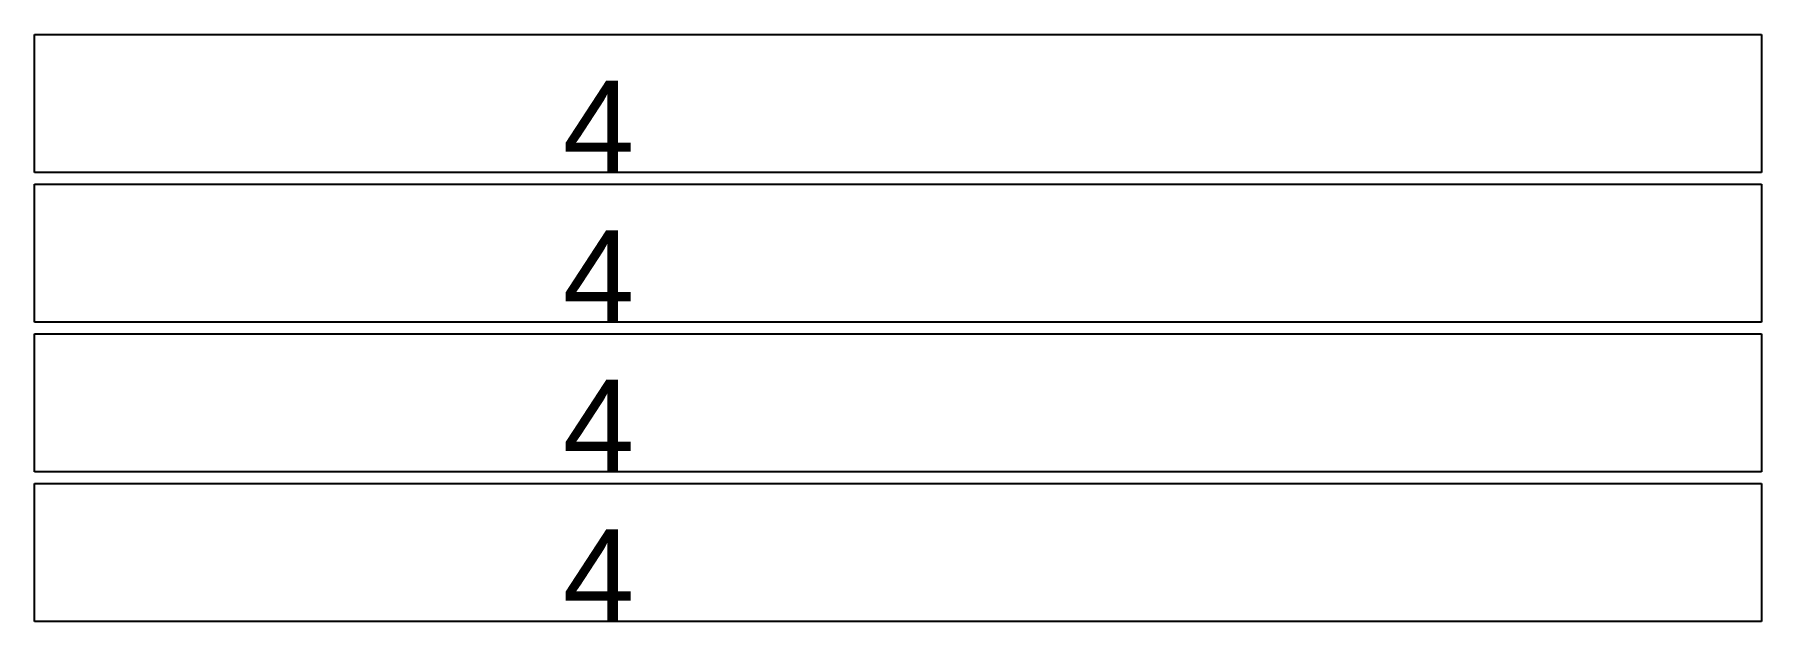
# Model space of a CAD drawing. Header units: millimetres. Extents: x 3071 to 17740, y -10095 to 4997.
# Drawn here: x 6228 to 6978, y 1666 to 1921 of the extents above; entities that cross this region are included whole.
import ezdxf

# ---------------------------------------------------------------- set-up
doc = ezdxf.new("R2010")
doc.units = ezdxf.units.MM
doc.layers.add('标号', color=4, linetype='Continuous')
doc.styles.get("Standard").update_dxf_attribs({"font": 'arial.ttf'})

msp = doc.modelspace()

# ---------------------------------------------------------------- linework, layer by layer
for p, q in [((6227.673, 1921.386), (6977.673, 1921.386)), ((6227.673, 1861.386), (6227.673, 1921.386)), ((6977.673, 1921.386), (6977.673, 1861.386)), ((6977.673, 1861.386), (6227.673, 1861.386)), ((6227.673, 1856.386), (6977.673, 1856.386)), ((6227.673, 1796.386), (6227.673, 1856.386)), ((6977.673, 1856.386), (6977.673, 1796.386)), ((6977.673, 1796.386), (6227.673, 1796.386)), ((6227.673, 1791.386), (6977.673, 1791.386)), ((6227.673, 1731.386), (6227.673, 1791.386)), ((6977.673, 1791.386), (6977.673, 1731.386)), ((6977.673, 1731.386), (6227.673, 1731.386)), ((6227.673, 1726.386), (6977.673, 1726.386)), ((6227.673, 1666.386), (6227.673, 1726.386)), ((6977.673, 1726.386), (6977.673, 1666.386)), ((6977.673, 1666.386), (6227.673, 1666.386))]:
    msp.add_line(p, q)

# ---------------------------------------------------------------- texts
at = {"layer": '标号', "char_height": 40, "attachment_point": 7}
for insert in [(6457.064, 1861.386), (6457.064, 1796.386), (6457.064, 1731.386), (6457.064, 1666.386)]:
    msp.add_mtext_dynamic_manual_height_columns('4 ', width=70.10425, gutter_width=12.5, heights=[0], dxfattribs=dict(at, insert=insert))

doc.saveas('drawing.dxf')
